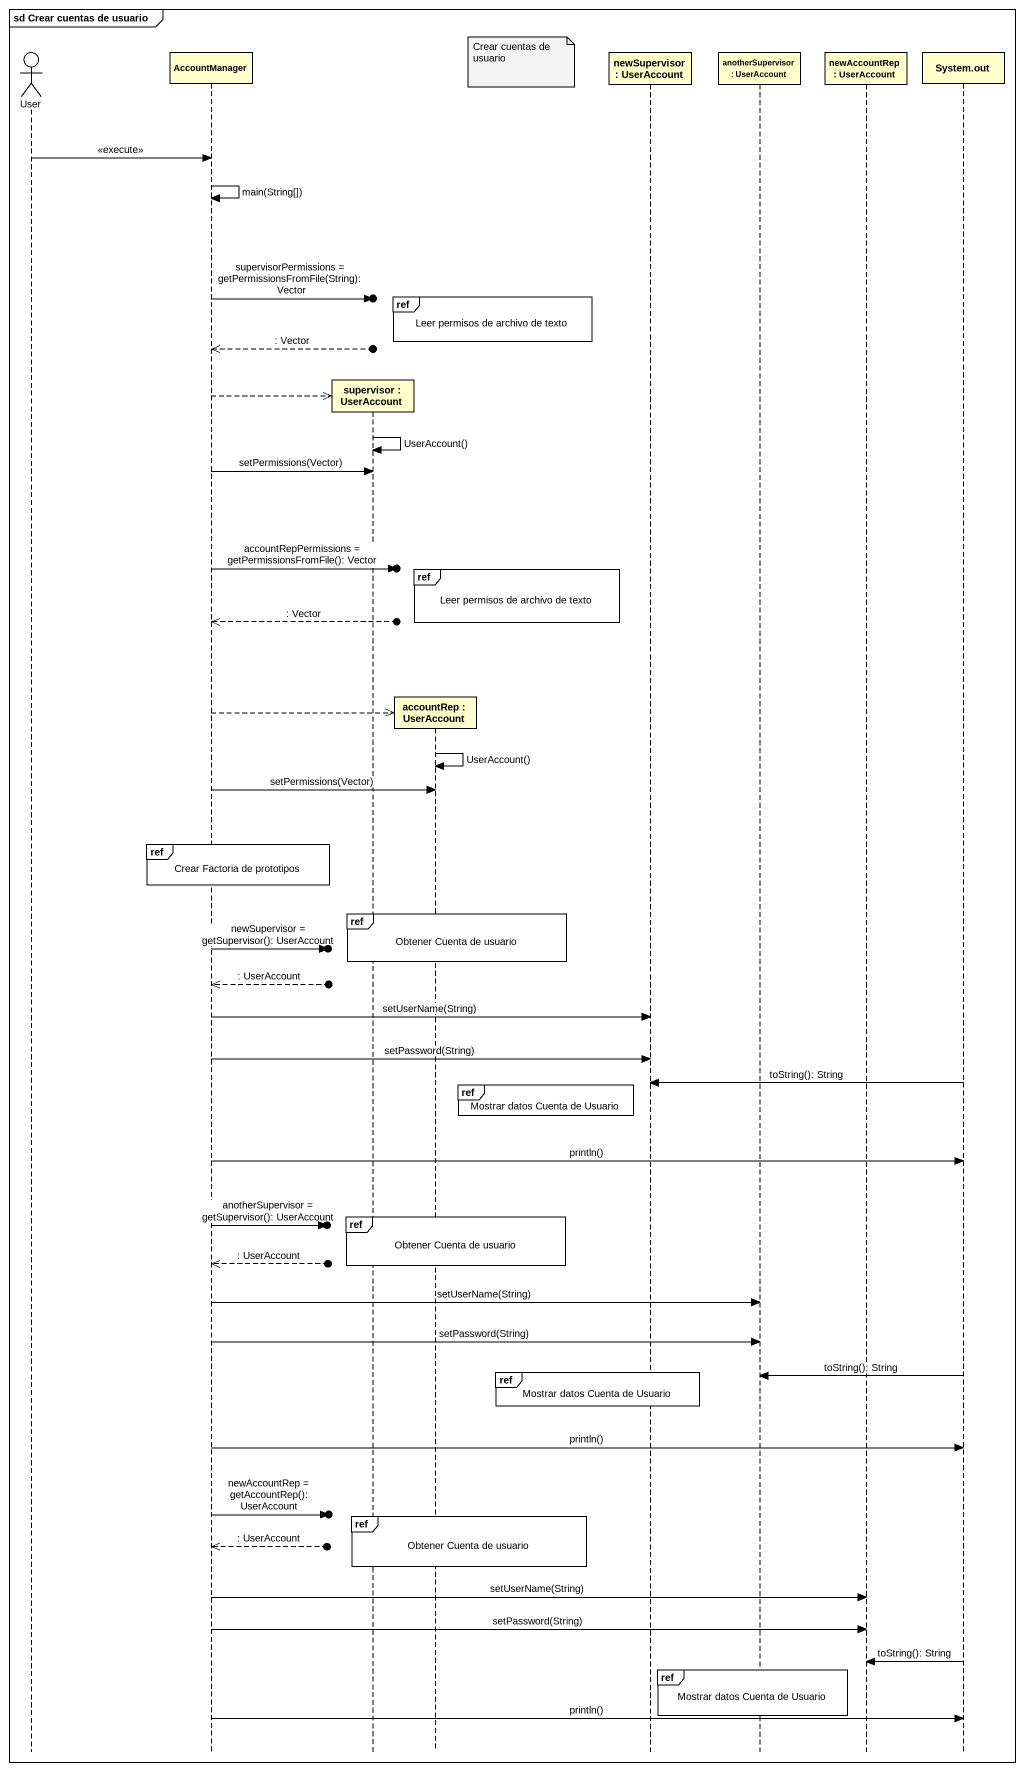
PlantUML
@startuml
mainframe sd Crear cuentas de usuario
hide footbox
actor User
participant AccountManager
participant "supervisor : UserAccount" as supervisor
participant "accountRep : UserAccount" as accountRep
participant "newSupervisor : UserAccount" as newSupervisor
participant "anotherSupervisor : UserAccount" as anotherSupervisor
participant "newAccountRep : UserAccount" as newAccountRep
participant "System.out" as System_out

note right of accountRep : Crear cuentas de usuario
User -> AccountManager : <<execute>>
AccountManager -> AccountManager : main(String[])
ref over accountRep : Leer permisos de archivo de texto
AccountManager ->o] : supervisorPermissions = getPermissionsFromFile(String): Vector
AccountManager <<--o] : : Vector
AccountManager -->> supervisor **
supervisor -> supervisor : UserAccount()
AccountManager -> supervisor : setPermissions(Vector)
AccountManager ->o] : accountRepPermissions = getPermissionsFromFile(): Vector
ref over accountRep : Leer permisos de archivo de texto
AccountManager <<--o] : : Vector
AccountManager -->> accountRep **
accountRep -> accountRep : UserAccount()
AccountManager -> accountRep : setPermissions(Vector)
ref over AccountManager : Crear Factoria de prototipos
ref over supervisor, accountRep : Obtener Cuenta de usuario
AccountManager ->o] : newSupervisor = getSupervisor(): UserAccount
AccountManager <<--o] : : UserAccount
AccountManager -> newSupervisor : setUserName(String)
AccountManager -> newSupervisor : setPassword(String)
System_out -> newSupervisor : toString(): String
ref over newSupervisor : Mostrar datos Cuenta de Usuario
AccountManager -> System_out : println()
ref over supervisor, accountRep : Obtener Cuenta de usuario
AccountManager ->o] : anotherSupervisor = getSupervisor(): UserAccount
AccountManager <<--o] : : UserAccount
AccountManager -> anotherSupervisor : setUserName(String)
AccountManager -> anotherSupervisor : setPassword(String)
ref over newSupervisor : Mostrar datos Cuenta de Usuario
System_out -> anotherSupervisor : toString(): String
AccountManager -> System_out : println()
AccountManager ->o] : newAccountRep = getAccountRep(): UserAccount
ref over supervisor, accountRep : Obtener Cuenta de usuario
AccountManager <<--o] : : UserAccount
AccountManager -> newAccountRep : setUserName(String)
AccountManager -> newAccountRep : setPassword(String)
System_out -> newAccountRep : toString(): String
ref over anotherSupervisor : Mostrar datos Cuenta de Usuario
AccountManager -> System_out : println()
@enduml
